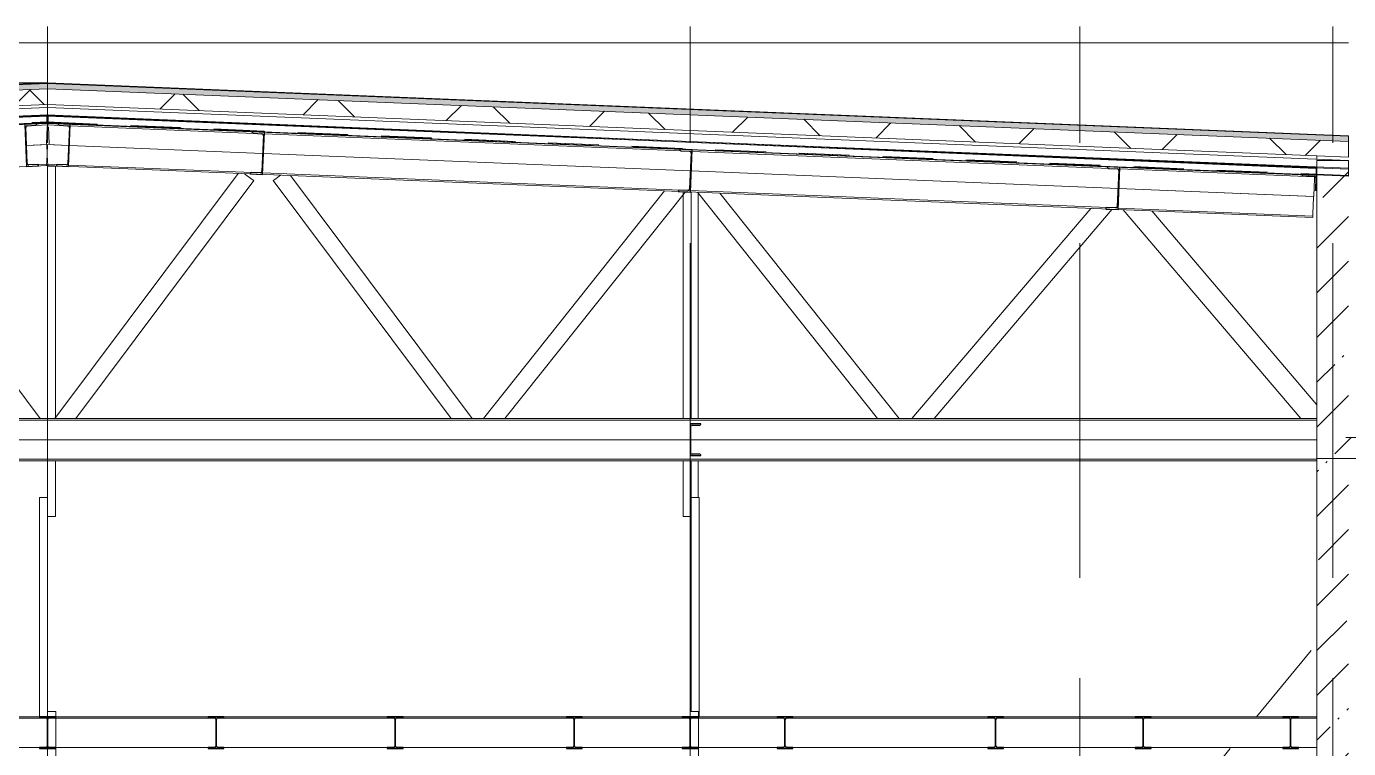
# Model space of a CAD drawing. Header units: millimetres. Extents: x -37960 to 31006, y -24503 to 30326.
# Drawn here: x -3883 to 8667, y 22150 to 29000 of the extents above; entities that cross this region are included whole.
import ezdxf

# ---------------------------------------------------------------- set-up
doc = ezdxf.new("R2010")
doc.units = ezdxf.units.MM
doc.linetypes.add('Осевые', pattern=[6350, 1270, -952.5, 3175, -952.5])
doc.linetypes.add('Сверху', pattern=[793.75, 476.25, -317.5])
for name, color, linetype, lineweight in [('_Сверху_', 7, 'Сверху', 9), ('Высотные отметки', 7, 'Continuous', 9), ('Двери', 7, 'Continuous', 9), ('Каркас несущий', 7, 'Continuous', 9), ('Каркас несущий-1', 7, 'Continuous', 25), ('Общие ребра', 7, 'Continuous', 9), ('Перекрытия', 7, 'Continuous', 9), ('Стены', 7, 'Continuous', 9), ('Структура _1_', 7, 'Continuous', 18), ('Тонкие линии', 7, 'Continuous', 9), ('Штриховка разреза-3', 7, 'Continuous', 9), ('Элементы узлов', 7, 'Continuous', 9)]:
    doc.layers.add(name, color=color, linetype=linetype, lineweight=lineweight)
doc.layers.add('Оси-3', color=7, linetype='Осевые', lineweight=9, true_color=0xaaaaaa)
pattern_1 = [(45, (-3145.5, 6475), (-424.264, 424.264), [600, -100, 20, -100]), (45, (-3145.5, 6899), (-424.264, 424.264), [])]

# ---------------------------------------------------------------- blocks, each defined once
blk = doc.blocks.new('Уголки стальные горячекатанные равнополочные ГОСТ 8509-93 - L200x20-451373-Разрез 3-3')
at = {"layer": 'Каркас несущий'}
for p, q in [((-15733, 25280), (8367, 25280)), ((-15733, 25266), (8367, 25266)), ((-9776, 25080), (2417, 25080)), ((2417, 25080), (-9776, 25080)), ((2424, 25080), (8367, 25080)), ((8367, 25080), (2424, 25080))]:
    blk.add_line(p, q, dxfattribs=at)
blk = doc.blocks.new('Уголки стальные горячекатанные равнополочные ГОСТ 8509-93 - L200x20-451398-Разрез 3-3')
at = {"layer": 'Каркас несущий'}
for p, q in [((2417, 25080), (-9776, 25080)), ((-9776, 25080), (2417, 25080)), ((8367, 25080), (2424, 25080)), ((2424, 25080), (8367, 25080)), ((8368, 24894), (-15733, 24894)), ((8367, 24880), (-15733, 24880))]:
    blk.add_line(p, q, dxfattribs=at)
blk = doc.blocks.new('Швеллеры стальные горячекатанные ГОСТ 8240-97_П_ - 30П-458163-Разрез 3-3')
at = {"layer": 'Каркас несущий'}
for p, q in [((-9703, 22450), (-3683, 22450)), ((-5271, 22439), (-3694, 22439)), ((-3603, 22450), (2417, 22450)), ((-3603, 22439), (-2094, 22439)), ((-2071, 22439), (-394, 22439)), ((-371, 22439), (1306, 22439)), ((1329, 22439), (2406, 22439)), ((2497, 22450), (8367, 22450)), ((2497, 22439), (3306, 22439)), ((3329, 22439), (5306, 22439)), ((5329, 22439), (6706, 22439)), ((6729, 22439), (8106, 22439)), ((8129, 22439), (8367, 22439)), ((8367, 22450), (8367, 22446)), ((8367, 22446), (8367, 22441)), ((8367, 22439), (8367, 22427)), ((8367, 22427), (8367, 22173)), ((-3694, 22161), (-5271, 22161)), ((-2094, 22161), (-3603, 22161)), ((-394, 22161), (-2071, 22161)), ((1306, 22161), (-371, 22161)), ((2406, 22161), (1329, 22161)), ((3306, 22161), (2497, 22161)), ((5306, 22161), (3329, 22161)), ((6706, 22161), (5329, 22161)), ((8106, 22161), (6729, 22161)), ((8367, 22161), (8129, 22161)), ((8367, 22173), (8367, 22161)), ((8367, 22159), (8367, 22154)), ((8367, 22154), (8367, 22150))]:
    blk.add_line(p, q, dxfattribs=at)
blk = doc.blocks.new('Швеллеры стальные горячекатанные ГОСТ 8240-97_П_ - 40П-456598-Разрез 3-3')
at = {"layer": 'Каркас несущий-1'}
for p, q in [((-13746, 27668), (-13861, 27663)), ((-13861, 27663), (-13845, 27263)), ((-13838, 27292), (-13852, 27635)), ((-13838, 27650), (-13755, 27654)), ((-13746, 27663), (-13746, 27668)), ((-13845, 27263), (-13730, 27268)), ((-13739, 27281), (-13822, 27278)), ((-13730, 27268), (-13730, 27272))]:
    blk.add_line(p, q, dxfattribs=at)
for centre, radius, start, end in [((-13837, 27635), 15, 92.3469, 182.3469), ((-13755, 27663), 9, 272.3469, 2.3469), ((-13823, 27293), 15, 182.3469, 272.3469), ((-13739, 27272), 9, 2.3469, 92.3469)]:
    blk.add_arc(centre, radius, start, end, dxfattribs=at)
blk = doc.blocks.new('Швеллеры стальные горячекатанные ГОСТ 8240-97_П_ - 40П-456691-Разрез 3-3')
at = {"layer": 'Каркас несущий-1'}
for p, q in [((6495, 27663), (6380, 27668)), ((6380, 27668), (6380, 27663)), ((6389, 27654), (6472, 27650)), ((6486, 27635), (6472, 27292)), ((6479, 27263), (6495, 27663)), ((6364, 27272), (6364, 27268)), ((6364, 27268), (6479, 27263)), ((6457, 27278), (6374, 27281))]:
    blk.add_line(p, q, dxfattribs=at)
for centre, radius, start, end in [((6389, 27663), 9, 177.6531, 267.6531), ((6471, 27635), 15, 357.6531, 87.6531), ((6373, 27272), 9, 87.6531, 177.6531), ((6457, 27293), 15, 267.6531, 357.6531)]:
    blk.add_arc(centre, radius, start, end, dxfattribs=at)
blk = doc.blocks.new('Швеллеры стальные горячекатанные ГОСТ 8240-97_П_ - 30П-490094-Разрез 3-3')
at = {"layer": 'Каркас несущий-1'}
for p, q in [((-9683, 25230), (-9783, 25230)), ((-9783, 25230), (-9783, 24930)), ((-9683, 25226), (-9683, 25230)), ((-9776, 24953), (-9776, 25207)), ((-9764, 25219), (-9690, 25219)), ((-9783, 24930), (-9683, 24930)), ((-9690, 24941), (-9764, 24941)), ((-9683, 24930), (-9683, 24934))]:
    blk.add_line(p, q, dxfattribs=at)
for centre, radius, start, end in [((-9764, 25207), 12, 90, 180), ((-9690, 25226), 7, 270, 0), ((-9764, 24953), 12, 180, 270), ((-9690, 24934), 7, 0, 90)]:
    blk.add_arc(centre, radius, start, end, dxfattribs=at)
blk = doc.blocks.new('Двутавры горячекатанные с паралельными гранями полок СТО АСЧМ 20-93 _Б_ - 30Б2-494751-Разрез 3-3')
at = {"layer": 'Каркас несущий-1'}
for p, q in [((8192, 22450), (8042, 22450)), ((8042, 22450), (8042, 22441)), ((8042, 22441), (8101, 22441)), ((8114, 22428), (8114, 22172)), ((8120, 22172), (8120, 22428)), ((8133, 22441), (8192, 22441)), ((8192, 22441), (8192, 22450)), ((8101, 22159), (8042, 22159)), ((8042, 22159), (8042, 22150)), ((8042, 22150), (8192, 22150)), ((8192, 22159), (8133, 22159)), ((8192, 22150), (8192, 22159))]:
    blk.add_line(p, q, dxfattribs=at)
for centre, start, end in [((8101, 22428), 0, 90), ((8133, 22428), 90, 180), ((8101, 22172), 270, 0), ((8133, 22172), 180, 270)]:
    blk.add_arc(centre, 13, start, end, dxfattribs=at)
blk = doc.blocks.new('Уголки стальные горячекатанные равнополочные ГОСТ 8509-93 - L140x10-497574-Разрез 3-3')
at = {"layer": 'Каркас несущий-1'}
for p, q in [((8367, 27586), (8227, 27592)), ((8227, 27592), (8227, 27586)), ((8231, 27582), (8343, 27577)), ((8356, 27563), (8352, 27451)), ((8361, 27446), (8367, 27586)), ((8356, 27446), (8361, 27446))]:
    blk.add_line(p, q, dxfattribs=at)
for centre, radius, start, end in [((8232, 27586), 4.6, 177.6531, 267.6531), ((8342, 27563), 14, 357.6531, 87.6531), ((8356, 27451), 4.6, 177.6531, 267.6531)]:
    blk.add_arc(centre, radius, start, end, dxfattribs=at)
blk = doc.blocks.new('Швеллеры стальные гнутые равнополочные  ГОСТ 8278-83_Гн_ - Гн160x80x5-609037-Разрез 3-3')
at = {"layer": 'Каркас несущий'}
for p, q in [((2417, 22500), (2417, 22450)), ((2417, 22500), (2424, 22500)), ((2424, 22500), (2419, 22500)), ((2424, 22500), (2497, 22500)), ((2429, 22500), (2424, 22500)), ((2424, 22500), (2429, 22500)), ((2429, 22500), (2497, 22500)), ((2497, 22500), (2497, 19153)), ((2497, 22500), (2497, 20500)), ((2417, 22150), (2417, 19153)), ((2497, 20497), (2497, 19153)), ((2424, 19153), (2417, 19153)), ((2419, 19153), (2424, 19153)), ((2429, 19153), (2424, 19153)), ((2424, 19153), (2429, 19153)), ((2497, 19153), (2424, 19153)), ((2497, 19153), (2429, 19153))]:
    blk.add_line(p, q, dxfattribs=at)
blk = doc.blocks.new('Швеллеры стальные гнутые равнополочные  ГОСТ 8278-83_Гн_ - Гн160x80x5-609068-Разрез 3-3')
at = {"layer": 'Каркас несущий'}
for p, q in [((-3683, 22500), (-3683, 22450)), ((-3603, 22500), (-3603, 20500)), ((-3603, 22500), (-3603, 20500)), ((-3683, 22150), (-3683, 20500)), ((-3683, 20450), (-3683, 19987)), ((-3603, 20450), (-3603, 19987)), ((-3603, 20450), (-3603, 19987)), ((-3683, 19952), (-3683, 19435)), ((-3603, 19952), (-3603, 19435)), ((-3603, 19952), (-3603, 19435)), ((-3683, 19295), (-3683, 18980)), ((-3603, 19295), (-3603, 18980)), ((-3603, 19295), (-3603, 18980)), ((-3676, 18980), (-3683, 18980)), ((-3681, 18980), (-3676, 18980)), ((-3603, 18980), (-3676, 18980)), ((-3671, 18980), (-3676, 18980)), ((-3676, 18980), (-3671, 18980)), ((-3603, 18980), (-3671, 18980))]:
    blk.add_line(p, q, dxfattribs=at)
blk = doc.blocks.new('Дверь - Однопольная - ДВ2__21х9-V63-Разрез 3-3')
at = {"layer": 'Элементы узлов'}
for p, q in [((7792, 22450), (8311, 23079)), ((7473, 22064), (7544, 22150)), ((8151, 21194), (7473, 22015)), ((8311, 21000), (8231, 21098))]:
    blk.add_line(p, q, dxfattribs=at)

msp = doc.modelspace()

# ---------------------------------------------------------------- hatches: boundary and pattern name
at = {"layer": 'Штриховка разреза-3'}
h = msp.add_hatch(dxfattribs=at)
h.set_pattern_fill('FP_3', color=256, style=0, pattern_type=2)
h.set_pattern_definition([(0, (-3145.52, 6475), (812.8, 203.2), [67.056, -542.544, 67.056, -542.544, -3251.2]), (0, (-3145.52, 6475), (812.8, 203.2), [-1219.2, 67.056, -1152.144, 67.056, -542.544, -1422.4]), (0, (-3145.52, 6475), (812.8, 203.2), [-3048, 67.056, -339.344, 67.056, -948.944]), (120, (-2840.72, 6576.6), (-582.3764, 602.3054), [67.056, -542.544, 67.056, -3793.744]), (120, (-2840.72, 6576.6), (-582.3764, 602.3054), [-676.656, -542.544, 67.056, -1152.144, -2032]), (120, (-2840.72, 6576.6), (-582.3764, 602.3054), [-2438.4, 67.056, -542.544, 67.056, -1355.344]), (120, (-2840.72, 6576.6), (-582.3764, 602.3054), [-3115.056, -339.344, 67.056, -948.944]), (240, (-2739.12, 6983), (-230.4236, -805.5054), [67.056, -542.544, 67.056, -542.544, -3251.2]), (240, (-2739.12, 6983), (-230.4236, -805.5054), [-1219.2, 67.056, -1152.144, 67.056, -542.544, -1422.4]), (240, (-2739.12, 6983), (-230.4236, -805.5054), [-3048, 67.056, -339.344, 67.056, -948.944])])
h.paths.add_polyline_path([(-16032.9, 27909.8), (-3682.9, 28409.8), (8667.1, 27909.8), (8667.1, 27959.8), (-3682.9, 28459.8), (-16032.9, 27959.8)], flags=0)
h = msp.add_hatch(dxfattribs=at)
h.set_pattern_fill('FP_4', color=256, style=0, pattern_type=2)
h.set_pattern_definition([(45, (-3145.5, 6475), (-707.107, 707.107), []), (135, (-3145.5, 6475), (-707.107, -707.107), [])])
h.paths.add_polyline_path([(8667.1, 27759.8), (8667.1, 27909.8), (-3682.9, 28409.8), (-16032.9, 27909.8), (-16032.9, 27759.8), (-3682.9, 28259.8), (8367.1, 27771.9)], flags=0)
h = msp.add_hatch(dxfattribs=at)
h.set_pattern_fill('FP_2', color=256, style=0, pattern_type=2)
h.set_pattern_definition(pattern_1)
h.paths.add_polyline_path([(8667.1, 20900), (8667.1, 24900), (8367.1, 24900), (8367.1, 20900), (8441.2, 20900)], flags=0)
h.paths.add_polyline_path([(8667.1, 25100), (8667.1, 27730), (8367.1, 27730), (8367.1, 25100), (8441.2, 25100)], flags=0)
h = msp.add_hatch(dxfattribs=at)
h.set_pattern_fill('FP_2', color=256, style=0, pattern_type=2)
h.set_pattern_definition(pattern_1)
h.paths.add_polyline_path([(8367.1, 24900), (23867.1, 24900), (23867.1, 25100), (8367.1, 25100), (8367.1, 24972.4)], flags=0)

# ---------------------------------------------------------------- linework, layer by layer
at = {"layer": '_Сверху_'}
for p, q in [((-16032.9, 27587.5), (-3682.9, 28087.5)), ((-15726.7, 27593.8), (-3676.7, 28093.8)), ((-3689.1, 28093.8), (8360.9, 27593.8)), ((-3682.9, 28087.5), (8667.1, 27587.5))]:
    msp.add_line(p, q, dxfattribs=at)
at = {"layer": 'Высотные отметки'}
msp.add_line((-3682.9, 28464), (-6220.8, 28464), dxfattribs=at)
at = {"layer": 'Каркас несущий'}
for p, q in [((-15502.5, 27595.6), (-3682.9, 28080)), ((-3876.9, 28058), (-3675.3, 28066.3)), ((-3692.3, 27886.2), (-3685.8, 28046.1)), ((-3685.8, 28046.1), (-3685.6, 28051.3)), ((-3685, 28066.1), (-3488.8, 28058)), ((-3684.8, 28070.5), (-3684.7, 28072.1)), ((-3684.7, 28072.1), (-3684.4, 28079.9)), ((-3682.9, 28080), (8136.7, 27595.6)), ((-3675.9, 28079.8), (-3675.6, 28072.3)), ((-3674.5, 28046.3), (-3668, 27886.4)), ((-3467.4, 28057.2), (-1647, 27982.6)), ((-3883.1, 27871.6), (-3667.7, 27880.5)), ((-3684.4, 27879.8), (-3883.1, 27871.6)), ((-3688.6, 27879.6), (-3883.1, 27871.6)), ((-3883.1, 27871.6), (-3688.6, 27879.6)), ((-3692.6, 27880.2), (-3482.7, 27871.6)), ((-3691.2, 27714), (-3684.7, 27873.9)), ((-3688.6, 27879.6), (-3688.3, 27873.6)), ((-3688.3, 27873.6), (-3681.8, 27713.7)), ((-3684.7, 27873.9), (-3684.4, 27879.9)), ((-3482.7, 27871.6), (-3684.4, 27879.9)), ((-3482.7, 27871.6), (-3682.9, 27879.8)), ((-3682.9, 27879.8), (-3482.7, 27871.6)), ((-3474.7, 27871.3), (-1640.9, 27796.1)), ((-1640.9, 27796.1), (-3474.7, 27871.3)), ((-1640.9, 27796.1), (-3474.7, 27871.3)), ((-3474.7, 27871.3), (-1640.9, 27796.1)), ((-1625.6, 27981.7), (2413, 27816.2)), ((-1632.9, 27795.8), (2419.1, 27629.7)), ((2419.1, 27629.7), (-1632.9, 27795.8)), ((2419.1, 27629.7), (-1632.9, 27795.8)), ((-1632.9, 27795.8), (2419.1, 27629.7)), ((2434.4, 27815.3), (6473, 27649.8)), ((-3680.4, 27679.8), (-15692.9, 27187.5)), ((-3681, 27693.8), (-3861.7, 27686.3)), ((-3692.6, 27680.1), (-3692.3, 27687.3)), ((8327.1, 27187.5), (-3692.6, 27680.1)), ((-3692.3, 27688.1), (-3692, 27694.1)), ((-3692, 27694.1), (-3691.2, 27714)), ((-3504.1, 27686.3), (-3692, 27694.1)), ((-3682.9, 27675.1), (-3682.9, 25280)), ((-3606.9, 27675.1), (-3682.9, 27675.1)), ((-3681.8, 27713.7), (-3681, 27693.8)), ((-3681, 27693.8), (-3680.7, 27687.8)), ((-3680.7, 27687.6), (-3680.4, 27679.8)), ((-3668.2, 27675.1), (-3677.7, 27675.1)), ((-3668.2, 27675.1), (-3677.7, 27675.1)), ((-3668.2, 27675.1), (-3612.4, 27675.1)), ((-3608.5, 27675.1), (-3612.4, 27675.1)), ((-3612.4, 27675.1), (-3608.5, 27675.1)), ((-3606.9, 25288.5), (-3606.9, 27675.1)), ((-3606.9, 25288.5), (-3606.9, 27675.1)), ((-3606.9, 25280), (-3606.9, 27675.1)), ((-1662.3, 27610.9), (-3482.3, 27685.5)), ((2427.1, 27629.4), (6479.1, 27463.4)), ((6479.1, 27463.4), (2427.1, 27629.4)), ((6479.1, 27463.4), (2427.1, 27629.4)), ((2427.1, 27629.4), (6479.1, 27463.4)), ((6494.4, 27648.9), (8344.2, 27573.1)), ((-3752.5, 25280), (-5490.8, 27605.6)), ((-1875, 27605.6), (-3613.3, 25280)), ((-3413.5, 25280), (-1726, 27537.6)), ((-1813.6, 27603.1), (-1740.4, 27548.4)), ((-1813.6, 27603.1), (-1740.4, 27548.4)), ((-1740.4, 27548.4), (-1726, 27537.6)), ((-1730.2, 27540.7), (-1740.4, 27548.4)), ((2397.7, 27444.5), (-1640.5, 27610)), ((-1539.7, 27537.6), (-1525.3, 27548.4)), ((-1539.7, 27537.6), (147.7, 25280)), ((-1525.3, 27548.4), (-1535.5, 27540.7)), ((-1525.3, 27548.4), (-1470.9, 27589)), ((-1525.3, 27548.4), (-1470.9, 27589)), ((347.5, 25280), (-1375.5, 27585.1)), ((8343.4, 27553.1), (8336.9, 27393.2)), ((8344.2, 27573.1), (8343.4, 27553.1)), ((8344.4, 27576.1), (8344.2, 27573.1)), ((2173.7, 27439.6), (454.1, 25280)), ((658.6, 25280), (2371.8, 27431.5)), ((2351.1, 27432.4), (2351.1, 25280)), ((2351.1, 27405.6), (2351.1, 25280)), ((2351.1, 27405.6), (2351.1, 25280)), ((6457.7, 27278.1), (2419.5, 27443.6)), ((2427.1, 25280), (2427.1, 27429.3)), ((2486.2, 27426.8), (4195.6, 25280)), ((2492.1, 25280), (2492.1, 27419.4)), ((4400.1, 25280), (2697.6, 27418.2)), ((6487.1, 27463), (8336.6, 27387.2)), ((8336.6, 27387.2), (6487.1, 27463)), ((8335.3, 27387.3), (6487.1, 27463)), ((6487.1, 27463), (8335.3, 27387.3)), ((8335.1, 27381.3), (8328.5, 27221.4)), ((8335.3, 27387.3), (8335.1, 27381.3)), ((8336.9, 27393.2), (8336.6, 27387.2)), ((6220.8, 27273.8), (4522.4, 25280)), ((4732.6, 25280), (6423.9, 27265.5)), ((8327.7, 27201.4), (6479.5, 27277.2)), ((6528.2, 27260.6), (8215.4, 25280)), ((8367.1, 25410.3), (6799.9, 27250)), ((8327.5, 27195.4), (8327.1, 27187.5)), ((8327.7, 27201.4), (8327.5, 27195.4)), ((8328.5, 27221.4), (8327.7, 27201.4)), ((-3682.9, 24880), (-3682.9, 24350.1)), ((-3606.9, 24350.1), (-3606.9, 24880)), ((-3606.9, 24350.1), (-3606.9, 24880)), ((-3606.9, 24350.1), (-3606.9, 24880)), ((2351.1, 24880), (2351.1, 24350.1)), ((2351.1, 24880), (2351.1, 24350.1)), ((2351.1, 24880), (2351.1, 24350.1)), ((2427.1, 24350.1), (2427.1, 24880)), ((2492.1, 24530), (2492.1, 24880)), ((8371.7, 24900), (11517.1, 24900)), ((-3758.9, 24530), (-3758.9, 22450)), ((-3682.9, 24530), (-3758.9, 24530)), ((-3758.9, 24530), (-3758.9, 22450)), ((-3758.9, 24530), (-3758.9, 22450)), ((-3757.3, 24530), (-3753.4, 24530)), ((-3753.4, 24530), (-3757.3, 24530)), ((-3753.4, 24530), (-3697.6, 24530)), ((-3688.1, 24530), (-3697.6, 24530)), ((-3688.1, 24530), (-3697.6, 24530)), ((-3682.9, 22450), (-3682.9, 24530)), ((2427.1, 24530), (2427.1, 22500.1)), ((2503.1, 24530), (2427.1, 24530)), ((2441.8, 24530), (2432.3, 24530)), ((2441.8, 24530), (2432.3, 24530)), ((2441.8, 24530), (2497.6, 24530)), ((2501.5, 24530), (2497.6, 24530)), ((2497.6, 24530), (2501.5, 24530)), ((2503.1, 22450), (2503.1, 24530)), ((2503.1, 22450), (2503.1, 24530)), ((2503.1, 22450), (2503.1, 24530)), ((-3682.9, 24350.1), (-3606.9, 24350.1)), ((-3677.7, 24350.1), (-3668.2, 24350.1)), ((-3677.7, 24350.1), (-3668.2, 24350.1)), ((-3612.4, 24350.1), (-3668.2, 24350.1)), ((-3608.5, 24350.1), (-3612.4, 24350.1)), ((-3612.4, 24350.1), (-3608.5, 24350.1)), ((2351.1, 24350.1), (2427.1, 24350.1)), ((2412.4, 24350.1), (2356.6, 24350.1)), ((2412.4, 24350.1), (2414.9, 24350.1)), ((2412.4, 24350.1), (2414.9, 24350.1)), ((2417.1, 22450), (2417.1, 24350.1)), ((7402.6, 22450), (7458.4, 22450)), ((7473.1, 22450), (7467.9, 22450)), ((8156.3, 22450), (8151.1, 22450)), ((8165.8, 22450), (8221.6, 22450))]:
    msp.add_line(p, q, dxfattribs=at)
at = {"layer": 'Общие ребра'}
for p, q in [((-16032.9, 27959.8), (-3682.9, 28459.8)), ((-16032.9, 27909.8), (-3682.9, 28409.8)), ((-3682.9, 28459.8), (8667.1, 27959.8)), ((-3682.9, 28409.8), (8667.1, 27909.8))]:
    msp.add_line(p, q, dxfattribs=at)
at = {"layer": 'Оси-3'}
for p, q in [((-3682.9, -22903.4), (-3682.9, 29000)), ((2417.1, -22903.4), (2417.1, 29000)), ((6117.1, -22903.4), (6117.1, 29000)), ((8517.1, -22903.4), (8517.1, 29000))]:
    msp.add_line(p, q, dxfattribs=at)
at = {"layer": 'Перекрытия'}
for p, q in [((-16032.9, 27655), (-3682.9, 28155)), ((-3676.7, 28161.4), (-15726.7, 27661.4)), ((8360.9, 27661.4), (-3689.1, 28161.4)), ((-3689.1, 28161.4), (-3689.1, 28086.3)), ((-3682.9, 28155), (8667.1, 27655)), ((-3676.7, 28086.3), (-3676.7, 28161.4)), ((-16032.9, 27580), (-3682.9, 28080)), ((-15726.7, 27586.3), (-3676.7, 28086.3)), ((-3689.1, 28086.3), (8360.9, 27586.3)), ((-3682.9, 28080), (8667.1, 27580)), ((8360.9, 27586.3), (8360.9, 27661.4)), ((8667.1, 27580), (8667.1, 27655)), ((8642, 25100), (11917.1, 25100)), ((8367.1, 24880), (8367.1, 24850)), ((8367.1, 24880), (8367.1, 24850))]:
    msp.add_line(p, q, dxfattribs=at)
at = {"layer": 'Стены'}
for p, q in [((8667.1, 28843.8), (-16032.9, 28843.8)), ((-3682.9, 28259.8), (-15731.9, 27772)), ((8366.1, 27772), (-3682.9, 28259.8)), ((8366.1, 27742.2), (8366.1, 27772)), ((8366.1, 27585.8), (8366.1, 27592.2)), ((8366.1, 25411.4), (8366.1, 27561.8)), ((8642, 25100), (8667.1, 25100)), ((8366.1, 22450), (8366.1, 24880))]:
    msp.add_line(p, q, dxfattribs=at)
at = {"layer": 'Структура _1_'}
for p, q in [((-3682.9, 28464), (-16032.9, 27964)), ((8667.1, 27964), (-3682.9, 28464)), ((-15730.9, 27772), (-3682.9, 28259.8)), ((-3682.9, 28259.8), (8365.1, 27772)), ((-3682.9, 28230), (-16032.9, 27730)), ((-3682.9, 28230), (-16032.9, 27730)), ((8667.1, 27730), (-3682.9, 28230)), ((8667.1, 27730), (-3682.9, 28230)), ((8667.1, 27959.8), (8667.1, 27964)), ((8667.1, 27909.8), (8667.1, 27959.8)), ((8667.1, 27759.8), (8667.1, 27909.8)), ((8367.1, 27771.9), (8667.1, 27759.8)), ((8367.1, 27730), (8367.1, 25100)), ((8667.1, 27730), (8367.1, 27730)), ((8667.1, 27655), (8667.1, 27730)), ((8667.1, 27655), (8667.1, 27730)), ((8367.1, 25100), (8367.1, 24900)), ((8367.1, 24900), (8367.1, 20900))]:
    msp.add_line(p, q, dxfattribs=at)
at = {"layer": 'Тонкие линии'}
for p, q in [((-16032.9, 27647.5), (-3682.9, 28147.5)), ((-15726.7, 27653.8), (-3676.7, 28153.8)), ((-3689.1, 28153.8), (8360.9, 27653.8)), ((-3682.9, 28147.5), (8667.1, 27647.5))]:
    msp.add_line(p, q, dxfattribs=at)

# ---------------------------------------------------------------- block references
at = {"layer": 'Двери'}
msp.add_blockref('Дверь - Однопольная - ДВ2__21х9-V63-Разрез 3-3', (0, 0), dxfattribs=at)
at = {"layer": 'Каркас несущий'}
for name, p in [('Швеллеры стальные горячекатанные ГОСТ 8240-97_П_ - 40П-456598-Разрез 3-3', (9961.8, 408.3)), ('Швеллеры стальные горячекатанные ГОСТ 8240-97_П_ - 40П-456691-Разрез 3-3', (-9961.8, 408.3)), ('Швеллеры стальные горячекатанные ГОСТ 8240-97_П_ - 40П-456691-Разрез 3-3', (-8120, 332.8)), ('Швеллеры стальные горячекатанные ГОСТ 8240-97_П_ - 40П-456691-Разрез 3-3', (-4060, 166.4)), ('Швеллеры стальные горячекатанные ГОСТ 8240-97_П_ - 40П-456691-Разрез 3-3', (0, 0)), ('Уголки стальные горячекатанные равнополочные ГОСТ 8509-93 - L140x10-497574-Разрез 3-3', (0, 0)), ('Уголки стальные горячекатанные равнополочные ГОСТ 8509-93 - L200x20-451373-Разрез 3-3', (0, 0)), ('Швеллеры стальные горячекатанные ГОСТ 8240-97_П_ - 30П-490094-Разрез 3-3', (12200, 0)), ('Уголки стальные горячекатанные равнополочные ГОСТ 8509-93 - L200x20-451398-Разрез 3-3', (0, 0)), ('Швеллеры стальные гнутые равнополочные  ГОСТ 8278-83_Гн_ - Гн160x80x5-609037-Разрез 3-3', (-6100, 0)), ('Швеллеры стальные гнутые равнополочные  ГОСТ 8278-83_Гн_ - Гн160x80x5-609068-Разрез 3-3', (0, 0)), ('Швеллеры стальные гнутые равнополочные  ГОСТ 8278-83_Гн_ - Гн160x80x5-609037-Разрез 3-3', (0, 0)), ('Швеллеры стальные горячекатанные ГОСТ 8240-97_П_ - 30П-458163-Разрез 3-3', (0, 0)), ('Двутавры горячекатанные с паралельными гранями полок СТО АСЧМ 20-93 _Б_ - 30Б2-494751-Разрез 3-3', (-11800, 0)), ('Двутавры горячекатанные с паралельными гранями полок СТО АСЧМ 20-93 _Б_ - 30Б2-494751-Разрез 3-3', (-10200, 0)), ('Двутавры горячекатанные с паралельными гранями полок СТО АСЧМ 20-93 _Б_ - 30Б2-494751-Разрез 3-3', (-8500, 0)), ('Двутавры горячекатанные с паралельными гранями полок СТО АСЧМ 20-93 _Б_ - 30Б2-494751-Разрез 3-3', (-6800, 0)), ('Двутавры горячекатанные с паралельными гранями полок СТО АСЧМ 20-93 _Б_ - 30Б2-494751-Разрез 3-3', (-5700, 0)), ('Двутавры горячекатанные с паралельными гранями полок СТО АСЧМ 20-93 _Б_ - 30Б2-494751-Разрез 3-3', (-4800, 0)), ('Двутавры горячекатанные с паралельными гранями полок СТО АСЧМ 20-93 _Б_ - 30Б2-494751-Разрез 3-3', (-2800, 0)), ('Двутавры горячекатанные с паралельными гранями полок СТО АСЧМ 20-93 _Б_ - 30Б2-494751-Разрез 3-3', (-1400, 0)), ('Двутавры горячекатанные с паралельными гранями полок СТО АСЧМ 20-93 _Б_ - 30Б2-494751-Разрез 3-3', (0, 0))]:
    msp.add_blockref(name, p, dxfattribs=at)

doc.saveas('drawing.dxf')
